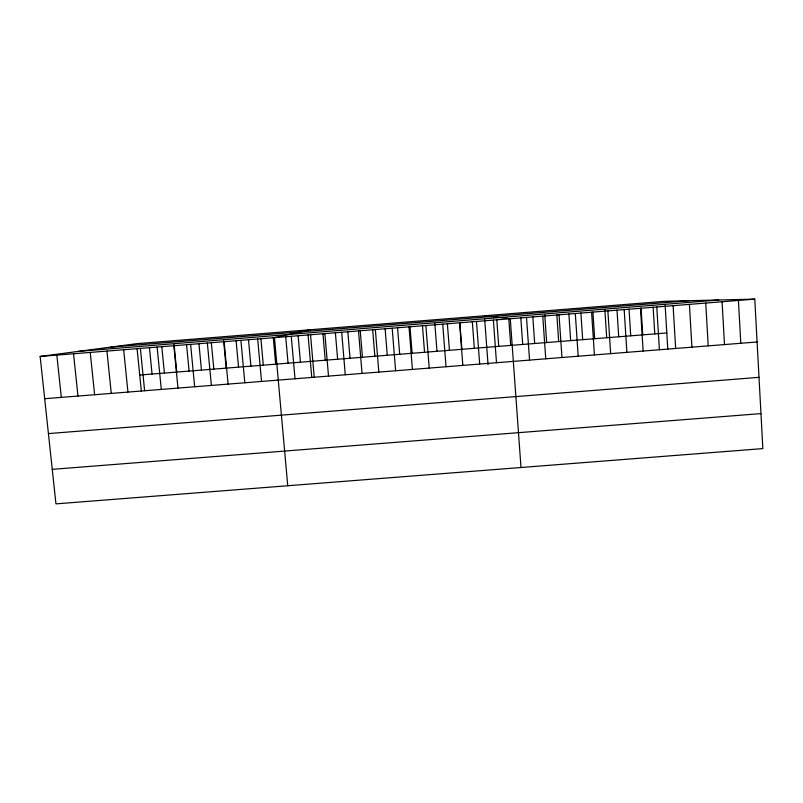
<?xml version="1.0" encoding="UTF-8"?>
<svg xmlns="http://www.w3.org/2000/svg" width="803" height="803" viewBox="0 0 803 803"><rect width="100%" height="100%" fill="white"/><g stroke="black" fill="none" stroke-linecap="round" stroke-linejoin="round"><path stroke-width="1.2" d="M310.099 329.762L274.465 337.641L287.745 485.745M40.15 356.442L136.59 343.684L664.884 301.286L754.78 299.128L762.85 448.596L55.949 503.872L40.15 356.442L754.78 299.128M110.824 347.097L688.864 300.703M78.684 351.343L718.805 299.991M139.722 375.031L666.811 332.944M44.677 398.71L757.088 341.978M48.421 433.59L759.006 377.35M52.245 469.353L760.963 413.605M484.43 315.77L510.266 318.731L520.996 467.507M56.842 355.097L61.319 397.385M73.535 353.762L77.961 396.06M90.237 352.417L94.613 394.735M123.662 349.737L127.938 392.075M106.95 351.082L111.266 393.41M149.438 347.518L152.058 374.047M140.384 348.402L144.61 390.75M137.072 348.512L141.328 391.081M173.86 345.712L177.975 388.09M161.804 346.525L164.404 373.054M157.117 347.057L161.293 389.425M190.612 344.367L194.677 386.765M186.547 344.537L189.096 371.086M174.05 344.326L176.75 372.07M211.309 342.56L213.819 369.109M207.365 343.032L211.38 385.43M198.923 343.554L201.453 370.103M240.9 340.342L244.815 382.77M236.092 340.572L238.541 367.142M224.127 341.687L228.092 384.105M223.585 340.352L226.175 368.125M260.885 338.585L263.294 365.164M257.673 338.996L261.537 381.435M248.478 339.579L250.917 366.148M285.697 336.587L288.056 363.187M273.291 337.581L275.67 364.171M308.061 334.951L311.765 377.44M298.104 335.594L300.442 362.193M291.258 336.296L295.012 378.775M324.864 333.606L328.517 376.105M322.947 333.606L325.235 360.216M310.52 334.6L314.234 377.31M347.799 331.609L350.038 358.238M341.687 332.251L345.28 374.77M335.363 332.603L337.631 359.232M375.342 329.561L378.835 372.1M372.662 329.611L374.86 356.251M360.226 330.615L362.444 357.245M358.509 330.906L362.053 373.435M397.555 327.614L399.693 354.274M392.175 328.206L395.618 370.765M385.109 328.618L387.277 355.267M410.002 326.62L412.12 353.28M409.018 326.851L412.411 369.43M442.734 324.151L446.026 366.75M434.814 323.408L436.983 351.292M425.881 325.506L429.214 368.085M422.458 325.627L424.556 352.286M459.838 322.625L461.866 349.305M459.607 322.796L462.839 365.415M447.371 323.619L449.419 350.299M484.691 319.413L488.053 364.723M476.49 321.441L479.672 364.07M472.315 321.622L474.312 348.311M508.791 318.701L510.718 345.41M496.786 319.664L498.733 346.364M493.373 320.086L496.495 362.735M532.811 316.773L534.688 343.493M526.517 317.436L529.538 360.105M520.796 317.737L522.703 344.447M556.84 314.846L558.677 341.576M544.735 314.595L546.682 342.54M542.768 316.131L545.749 358.811M575.309 313.521L578.18 356.231M568.865 313.883L570.672 340.623M559.039 314.826L561.959 357.516M592.915 311.945L594.682 338.705M591.59 312.216L594.411 354.936M580.89 312.919L582.677 339.659M624.172 309.597L626.892 352.346M616.995 310.018L618.711 336.788M607.871 310.912L610.651 353.641M604.87 309.767L606.697 337.742M641.085 308.091L642.751 334.871M640.473 308.292L643.143 351.052M629.03 309.055L630.726 335.825M665.115 304.939L667.795 349.154M656.774 306.987L659.404 349.757M653.13 307.117L654.776 333.907M689.416 304.367L691.935 347.167M673.095 305.672L675.664 348.462M705.747 303.062L708.216 345.872M722.078 301.747L724.497 344.577M738.429 300.432L740.788 343.282"/></g></svg>
